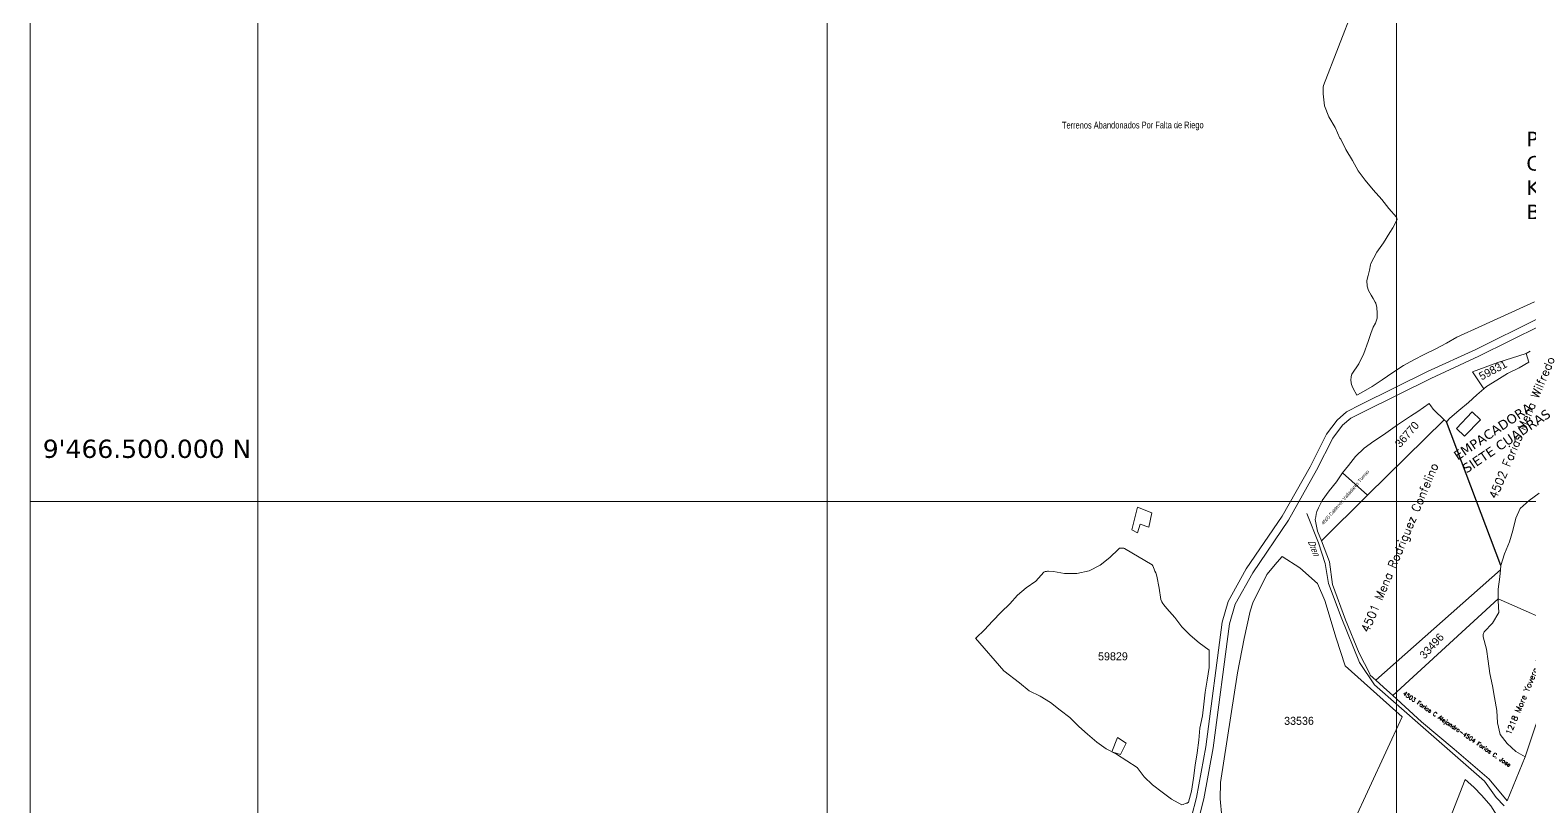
# Model space of a CAD drawing. Header units: metres. Extents: x 278 to 15006, y -2322 to 4522.
# Drawn here: x 361 to 1679, y 2154 to 2836 of the extents above; entities that cross this region are included whole.
import ezdxf

# ---------------------------------------------------------------- set-up
doc = ezdxf.new("R2010")
doc.units = ezdxf.units.M
doc.header["$LTSCALE"] = 25.4
doc.header["$MEASUREMENT"] = 0
for name, color, linetype in [('05', 7, 'Continuous'), ('24', 7, 'Continuous'), ('51', 7, 'Continuous'), ('52', 7, 'Continuous'), ('PARCELAS', 3, 'Continuous'), ('TXTPARCEL', 7, 'Continuous')]:
    doc.layers.add(name, color=color, linetype=linetype)
doc.layers.add('cable via', color=32, linetype='Continuous', lineweight=30)
doc.layers.add('MANZANAS', color=6, linetype='Continuous', lineweight=18)
doc.styles.add('L140', font='simplex', dxfattribs={"height": 3.6})
doc.styles.add('L200', font='simplex', dxfattribs={"height": 5.1})
doc.styles.add('L290', font='simplex', dxfattribs={"height": 7.4})

msp = doc.modelspace()

# ---------------------------------------------------------------- linework, layer by layer
at = {"layer": '05', "color": 5, "linetype": 'Continuous', "lineweight": 13}
for points in [[(1381.5, 2144.9), (1385.7, 2162), (1393.9, 2206.4), (1408.3, 2315.8), (1413.5, 2334.2), (1429.5, 2362.7), (1460.9, 2409.1), (1485.5, 2452.5), (1499.9, 2481), (1509.3, 2493.5), (1517.6, 2500.7), (1530.2, 2507.1), (1588.7, 2536.1), (1631, 2555.6), (1685.2, 2582.4), (1729.9, 2605.4), (1757.2, 2614.9), (1787.6, 2621.7)], [(1387.9, 2143.3), (1392.1, 2160.6), (1400.4, 2205.4), (1414.7, 2314.5), (1419.6, 2331.7), (1435.1, 2359.2), (1466.5, 2405.7), (1491.2, 2449.4), (1505.5, 2477.5), (1514.1, 2489), (1521.3, 2495.2), (1533.1, 2501.2), (1591.5, 2530.2), (1633.8, 2549.6), (1688.2, 2576.6), (1732.5, 2599.3), (1759, 2608.6), (1790.4, 2615.6)], [(1482.7, 2411.4), (1492.8, 2385.7), (1498.8, 2367.6), (1501.8, 2350), (1512.7, 2320.4), (1528.9, 2280.5), (1542.2, 2260.9), (1584.9, 2223.4), (1638.6, 2176.3), (1648.8, 2161.8), (1656, 2154.5)]]:
    msp.add_lwpolyline(points, dxfattribs=at)
at = {"layer": '24', "color": 7, "linetype": 'Continuous', "lineweight": 13}
msp.add_line((1603.3, 2493.8), (1535.9, 2427.5), dxfattribs=at)
at = {"layer": 'cable via', "lineweight": 13}
for p, q in [((361.4, -678), (361.4, 4522)), ((561.4, -678), (561.4, 4422)), ((1061.4, 4422), (1061.4, -678)), ((4161.4, 2422), (361.4, 2422))]:
    msp.add_line(p, q, dxfattribs=at)
at = {"layer": 'cable via', "color": 49, "lineweight": 13}
msp.add_line((1561.4, 4422), (1561.4, -678), dxfattribs=at)
at = {"layer": 'cable via', "lineweight": 20}
msp.add_lwpolyline([(1627.7, 2500.7), (1635, 2493.8), (1621.2, 2479.3), (1614, 2486.2)], close=True, dxfattribs=at)
at = {"layer": 'MANZANAS', "linetype": 'Continuous', "lineweight": 13}
for p, q in [((1603.3, 2493.8), (1535.9, 2427.5)), ((1328.9, 2397), (1333.9, 2417)), ((1333.9, 2417), (1346.4, 2412)), ((1346.4, 2412), (1343.9, 2399.5)), ((1336.4, 2402), (1333.9, 2394.5)), ((1343.9, 2399.5), (1336.4, 2402)), ((1333.9, 2394.5), (1328.9, 2397)), ((1311.4, 2202), (1316.4, 2214.5)), ((1316.4, 2214.5), (1323.9, 2209.5)), ((1318.9, 2199.5), (1311.4, 2202)), ((1323.9, 2209.5), (1318.9, 2199.5))]:
    msp.add_line(p, q, dxfattribs=at)
at = {"layer": 'MANZANAS', "color": 131, "linetype": 'Continuous', "lineweight": 13}
msp.add_lwpolyline([(1711.9, 2309.6), (1650.8, 2336.5), (1650.7, 2344.9), (1652.1, 2355.8), (1652.6, 2362), (1652.9, 2365.7), (1656.1, 2376), (1660.6, 2386.4), (1663.5, 2396.4), (1666.3, 2407.2), (1670.1, 2415.8), (1677.8, 2422.8), (1686.6, 2429.2)], dxfattribs=at)
at = {"layer": 'PARCELAS'}
msp.add_line((1652.9, 2365.7), (1605.4, 2491.9), dxfattribs=at)
at = {"layer": 'PARCELAS', "color": 3, "linetype": 'Continuous', "lineweight": 13}
for points in [[(1563.2, 2957.6), (1497.3, 2787.6), (1497.1, 2786.1), (1497, 2784.7), (1496.9, 2780.1), (1498.2, 2769.7), (1501.9, 2760.1), (1507.5, 2750.7), (1511.6, 2741.4), (1512.5, 2740.3), (1517, 2731.4), (1522.6, 2721.5), (1527.8, 2712.5), (1533.8, 2704.3), (1541, 2696), (1548.4, 2687.4), (1554.7, 2679.5), (1561.3, 2671.8), (1562.1, 2669.9), (1558.2, 2662.5), (1555.4, 2658.4), (1549.9, 2649.3), (1544.2, 2641), (1538.7, 2631.1), (1538.6, 2629.9), (1537.7, 2625.2), (1536.4, 2620.5), (1535.4, 2616.1), (1535.6, 2611.3), (1536.9, 2607.3), (1539.1, 2603.3), (1540.8, 2600.5), (1542.7, 2597.2), (1543.1, 2596.4), (1544.1, 2592.4), (1544.4, 2587.6), (1544.3, 2583.2), (1542.8, 2578.8), (1540.9, 2575.1), (1538.9, 2569.7), (1536.5, 2562.5), (1532.8, 2551.9), (1528.3, 2542.9), (1522.2, 2533.9), (1522, 2533.2), (1521.6, 2531.2), (1521.4, 2529), (1521.6, 2526.2), (1521.9, 2524.9), (1522.4, 2523.2), (1523.4, 2521.3), (1526.6, 2515.4), (1530.4, 2517.5), (1539.9, 2522.9), (1548.7, 2529), (1558.2, 2535.3), (1567.4, 2541.4), (1576.5, 2546.5), (1585.8, 2551.1), (1596, 2556.2), (1605.2, 2561), (1614.3, 2566.4), (1623.9, 2570.7), (1626.6, 2571.9), (1682.5, 2597.4)], [(1678.8, 2554.2), (1675.3, 2552.1), (1676.5, 2548.3), (1677.6, 2544.5), (1669.1, 2539.4), (1658.9, 2534.6), (1649.6, 2528.5), (1640.4, 2523), (1638, 2521), (1631.9, 2515.8), (1624.5, 2509), (1616.2, 2501.8), (1608.1, 2495.2), (1605.4, 2491.9), (1603.3, 2493.8), (1535.9, 2427.5), (1495.4, 2387.3), (1502.4, 2369), (1505.2, 2348.9), (1516.5, 2318), (1528.6, 2288.6), (1538.1, 2270.4), (1538.2, 2269.4), (1543.3, 2264.9), (1652.6, 2362), (1652.6, 2362), (1652.9, 2365.7), (1656.1, 2376), (1660.6, 2386.4), (1663.5, 2396.4), (1666.3, 2407.2), (1670.1, 2415.8), (1677.8, 2422.8), (1686.6, 2429.2)]]:
    msp.add_lwpolyline(points, dxfattribs=at)
for points in [[(1638, 2521), (1628.1, 2536), (1650.3, 2544), (1675.3, 2552.1), (1676.5, 2548.3), (1677.6, 2544.5), (1669.1, 2539.4), (1658.9, 2534.6), (1649.6, 2528.5), (1640.4, 2523), (1638, 2521)], [(1535.9, 2427.5), (1603.3, 2493.8), (1594.5, 2502.2), (1594.1, 2502.5), (1593.7, 2503.1), (1592.9, 2503.9), (1592, 2505.2), (1590, 2508.2), (1580.1, 2501.2), (1573.6, 2497), (1562.4, 2489.4), (1550.1, 2480.6), (1541.5, 2474.9), (1532.9, 2468.8), (1525.5, 2461.5), (1519.1, 2453.6), (1513.9, 2447.1), (1535.9, 2427.5)], [(1513.9, 2447.1), (1535.9, 2427.5), (1495.4, 2387.3), (1492.1, 2396), (1490.1, 2406.2), (1490.5, 2408.4), (1490.8, 2410.7), (1491.4, 2413.2), (1492.9, 2416.5), (1496.2, 2423), (1502.3, 2431.4), (1508.7, 2439.4), (1513.9, 2447.1)], [(1558.1, 2251.5), (1650.8, 2336.5), (1650.7, 2344.9), (1652.1, 2355.8), (1652.6, 2362), (1543.3, 2264.9), (1550.1, 2258.9), (1558.1, 2251.5)], [(1674.4, 2197.7), (1666.1, 2202.3), (1658.7, 2209.2), (1652.4, 2217.3), (1650.2, 2227.5), (1649.5, 2238.4), (1647.3, 2249.6), (1645.7, 2260), (1643.4, 2270.8), (1641.8, 2281.8), (1640.3, 2292.1), (1637.6, 2303), (1637.5, 2305.2), (1638.3, 2307.3), (1645.7, 2315), (1651.2, 2324.3), (1650.8, 2334.7), (1650.8, 2336.5), (1558.1, 2251.5), (1583.2, 2228.4), (1611.9, 2204.3), (1642.7, 2178.1), (1658.5, 2159), (1674.4, 2197.7)], [(1674.4, 2197.7), (1666.1, 2202.3), (1658.7, 2209.2), (1652.4, 2217.3), (1650.2, 2227.5), (1649.5, 2238.4), (1647.3, 2249.6), (1645.7, 2260), (1643.4, 2270.8), (1641.8, 2281.8), (1640.3, 2292.1), (1637.6, 2303), (1637.5, 2305.2), (1638.3, 2307.3), (1645.7, 2315), (1651.2, 2324.3), (1650.8, 2334.7), (1650.8, 2336.5), (1711.9, 2309.6), (1674.4, 2197.7)]]:
    msp.add_lwpolyline(points, close=True, dxfattribs=at)
at = {"layer": 'PARCELAS', "color": 7, "linetype": 'Continuous', "lineweight": 13}
for points in [[(1318.9, 2381), (1319.8, 2381), (1320.8, 2380.9), (1321.8, 2380.9), (1322.4, 2380.7), (1346.9, 2366.3), (1347.4, 2365.5), (1348.6, 2362.4), (1349.3, 2360.8), (1350, 2359.3), (1350.4, 2358.4), (1350.9, 2356.5), (1353, 2345.9), (1354.5, 2335.9), (1355.2, 2333.9), (1356.2, 2332.3), (1357.2, 2331.2), (1359.8, 2328), (1366.7, 2320.1), (1372.8, 2311.8), (1380.2, 2304.5), (1388.1, 2297.7), (1396.9, 2291.3), (1396.9, 2286.8), (1396.9, 2276.1), (1395.2, 2265), (1393.5, 2254.3), (1392.2, 2244), (1390.9, 2233.5), (1388.8, 2222.7), (1387.9, 2212.3), (1386.4, 2201.1), (1384.5, 2190.2), (1383, 2178.9), (1381.3, 2167.4), (1378.6, 2157.7), (1377.6, 2157), (1376.7, 2156.8), (1374.1, 2155.6), (1372.8, 2155.5), (1363.7, 2160.5), (1355.5, 2166.4), (1347, 2172.9), (1339.8, 2180.1), (1333.6, 2188.1), (1324.6, 2194.2), (1315.4, 2199.9), (1306.4, 2204.6), (1298.2, 2210.5), (1289.9, 2217.4), (1282.5, 2224.3), (1274.6, 2232.2), (1265.9, 2238.7), (1257.4, 2245.3), (1248.4, 2250.9), (1238.8, 2255.7), (1230.2, 2262.6), (1216.7, 2273.2), (1191.8, 2301.9), (1192.3, 2302.2), (1199.5, 2309.2), (1206.5, 2316.8), (1214.2, 2324.8), (1221.9, 2332), (1228.5, 2339.7), (1236.3, 2346), (1244.8, 2352.1), (1251.7, 2359.9), (1252.8, 2360.5), (1254, 2360.6), (1255, 2360.7), (1255.7, 2360.7), (1260.1, 2360.4), (1269.9, 2358.6), (1280.8, 2358.7), (1291.4, 2361.1), (1301.2, 2366), (1309.7, 2372.8), (1317.2, 2380.1), (1318.2, 2380.9), (1318.9, 2381)], [(1490.8, 2083.2), (1446, 2105.3), (1424.6, 2117.2), (1409.5, 2129.1), (1406.4, 2160.6), (1406.8, 2174.9), (1421.9, 2271.5), (1427.5, 2301.7), (1432.9, 2325.7), (1435.2, 2333), (1447.6, 2357.7), (1456.6, 2368.6), (1461, 2373.6), (1476.5, 2363.7), (1492.1, 2349.9), (1498.4, 2335.1), (1508.4, 2301.8), (1516.4, 2277.6), (1566.3, 2232.6), (1523.3, 2139.7), (1490.8, 2083.2)], [(1585.5, 2084.4), (1598, 2085.1), (1607.8, 2086.7), (1619.5, 2089), (1626.5, 2091), (1632.4, 2101.5), (1639, 2116.8), (1644.5, 2130.4), (1649.1, 2146.5), (1644.1, 2154.6), (1636.3, 2163.6), (1629.2, 2171), (1621.8, 2177.7)]]:
    msp.add_lwpolyline(points, close=True, dxfattribs=at)

# ---------------------------------------------------------------- texts
at = {"layer": '51', "color": 7, "lineweight": 13, "width": 0.717949}
msp.add_text('Terrenos Abandonados Por Falta de Riego', height=5.954, rotation=0.1, dxfattribs=at).set_placement((1267.6, 2749.7))
at = {"layer": '52', "color": 5, "lineweight": 13, "oblique": 20, "width": 0.75}
msp.add_text('Dren', height=5.95, rotation=291.7, dxfattribs=at).set_placement((1483.4, 2386.8))
at = {"layer": 'cable via', "lineweight": 13, "attachment_point": 1}
for s, insert, char_height, width in [('{\\fVerdana|b0|i0|c0|p34;PUENTE\\PCARROZABLE\\PKM 47+516\\PBM=47.78}', (1675.4, 2746.9), 12.8, 983.104), ("{\\fVerdana|b0|i0|c0|p34;9'466.500.000 N}", (372.6, 2476.3), 16, 26455.68)]:
    msp.add_mtext(s, dxfattribs=dict(at, insert=insert, char_height=char_height, width=width))
at = {"layer": 'cable via', "lineweight": 20, "insert": (1610.6, 2464.6), "char_height": 8.192, "width": 629.187, "attachment_point": 1, "rotation": 33.9931}
msp.add_mtext('{\\fVerdana|b0|i0|c0|p34;EMPACADORA\\PSIETE CUADRAS}', dxfattribs=at)
at = {"layer": 'TXTPARCEL', "color": 7, "lineweight": 13}
for s, height, rotation, p in [('59831', 7.03, 27.7, (1636.1, 2528.3)), ('36770', 7.03, 48.8, (1564.6, 2468.8)), ('4505 Calderon Valladares Tomas', 3, 49.2, (1497.3, 2401.2)), ('33496', 7.03, 47.5, (1586, 2283)), ('59829', 7.03, 0.1, (1299.3, 2282.4)), ('33536', 7.03, 0.1, (1462.7, 2225.7))]:
    msp.add_text(s, height=height, rotation=rotation, dxfattribs=at).set_placement(p)
for s, height, rotation, style, p in [('4502 Farias Mena Wilfredo', 7.4, 67.4051, 'L290', (1649.1, 2423.6)), ('4501 Mena Rodriguez Confelino', 7.4, 67.4051, 'L290', (1536.9, 2306.3)), ('1218 More Yovera Juan', 5.1, 67.4051, 'L200', (1661.7, 2216.4)), ('4503 Farias C Alejandro-4504 Farias C. Jose', 3.6, 325.6259, 'L140', (1566.7, 2252.5))]:
    msp.add_text(s, height=height, rotation=rotation, dxfattribs=dict(at, style=style)).set_placement(p)

doc.saveas('drawing.dxf')
